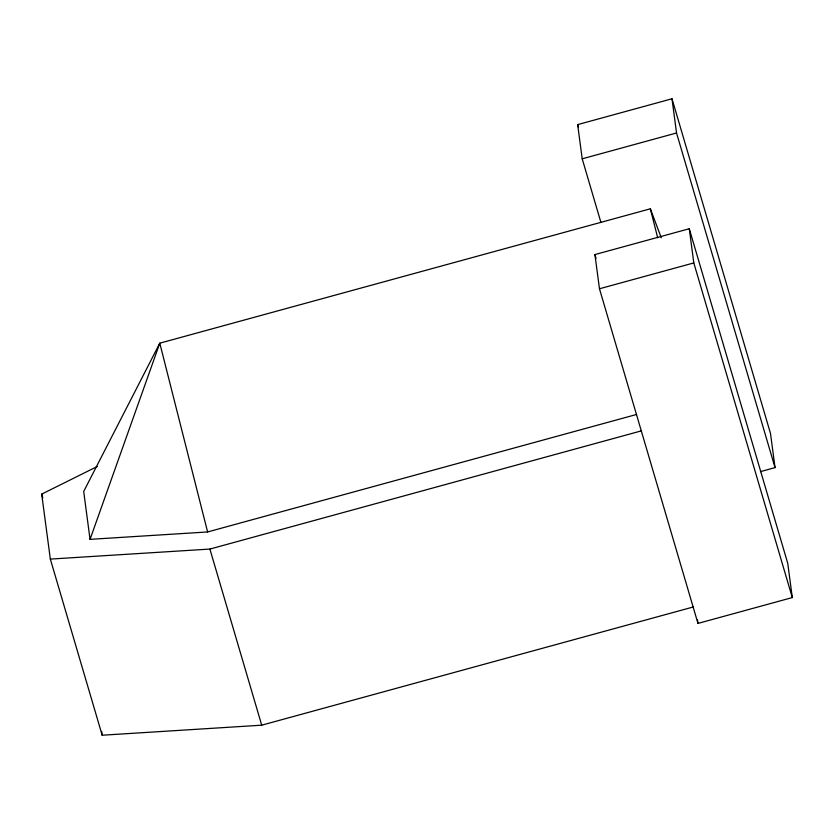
<?xml version="1.0" encoding="UTF-8"?>
<svg xmlns="http://www.w3.org/2000/svg" width="834" height="834" viewBox="0 0 834 834"><rect width="100%" height="100%" fill="white"/><g stroke="black" fill="none" stroke-linecap="round" stroke-linejoin="round"><path stroke-width="1.25" d="M636.561 414.467L207.614 531.956L90.051 539.348L159.784 343.181L650.353 208.802L661.289 237.805M693.179 607.006L261.72 725.184L102.175 735.223L50.332 559.093L41.7 494.114L97.422 466.414M600.939 222.48L582.205 158.814L577.66 124.62L671.995 98.777L770.491 433.419L775.036 467.624L760.431 471.627M582.205 158.814L676.541 132.981L671.995 98.777M594.923 254.578L689.27 228.735L787.755 563.377L792.3 597.571L697.964 623.415L599.469 288.772L594.923 254.578L596.029 258.321M599.469 288.772L693.805 262.929L689.27 228.735M50.332 559.093L209.887 549.064L641.346 430.876M676.541 132.981L775.036 467.624M693.805 262.929L792.3 597.571M577.66 124.62L578.389 127.122M209.887 549.064L261.72 725.184M41.7 494.114L42.805 497.867M650.353 208.802L657.682 237.753M207.614 531.956L159.784 343.181L83.692 491.476L90.051 539.348M697.474 619.756L697.964 623.415M101.665 731.397L102.175 735.223"/></g></svg>
